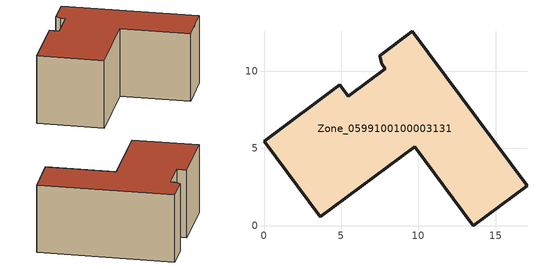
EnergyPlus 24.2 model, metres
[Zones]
Zone_0599100100003131
 floor ground (C_G): 5.45,8.39 7.86,10.17 7.62,10.49 7.5,11.02 9.61,12.59 17.04,2.58 13.56,0 9.76,5.12 3.63,0.58 0,5.47 4.91,9.11 z0
 wall outside (C_F): 3.63,0.58 9.76,5.12 13.56,0 17.04,2.58 9.61,12.59 7.5,11.02 7.62,10.49 7.86,10.17 5.45,8.39 4.91,9.11 0,5.47 3.63,0.58 z0:6.46
 roof outside (C_R): 7.62,10.49 7.86,10.17 5.45,8.39 4.91,9.11 0,5.47 3.63,0.58 9.76,5.12 13.56,0 17.04,2.58 9.61,12.59 7.5,11.02 z6.46
[BUILDING]
Pand.0599100100003131: North Axis=0; Terrain=City; Loads Convergence Tolerance Value=0.04; Temperature Convergence Tolerance Value=0.4; Solar Distribution=FullExterior; Maximum Number of Warmup Days=25; Minimum Number of Warmup Days=1
[Site:Location]
Rotterdam.The.Hague.AP_ZH_NLD Design_Conditions: Latitude=51.96; Longitude=4.45; Time Zone=1; Elevation=-4.5
[SITE:GROUNDTEMPERATURE:BUILDINGSURFACE]
18, 18, 18, 18, 18, 18, 18, 18, 18, 18, 18, 18
[MATERIAL] Thermal Absorptance=0.9; Solar Absorptance=0.7; Visible Absorptance=0.7
Name | Roughness | Thickness | Conductivity | Density | Specific Heat
G.TI.2006-2014 | MediumSmooth | 0.15 | 0.06 | 540 | 1210
F.TI.2006-2014 | Rough | 0.3 | 0.12 | 1920 | 840
R.TI.2006-2014 | MediumRough | 0.2 | 0.08 | 1500 | 1000
[CONSTRUCTION]
C_G: G.TI.2006-2014
C_F: F.TI.2006-2014
C_R: R.TI.2006-2014
[ZONE]
Zone_0599100100003131: Type=1; Multiplier=1; Ceiling Height=Autocalculate; Volume=Autocalculate; Floor Area=autocalculate; Part of Total Floor Area=Yes
[ZONEINFILTRATION:DESIGNFLOWRATE]
Infil_Zone_0599100100003131: Zone or ZoneList or Space or SpaceList=Zone_0599100100003131; Schedule=AlwaysOn; Design Flow Rate Calculation Method=Flow/Area; Flow Rate per Floor Area=0.0015; Constant Term Coefficient=1; Temperature Term Coefficient=0; Velocity Term Coefficient=0; Velocity Squared Term Coefficient=0
[HVACTEMPLATE:ZONE:IDEALLOADSAIRSYSTEM]
Zone_0599100100003131: Maximum Heating Supply Air Temperature=50; Minimum Cooling Supply Air Temperature=13; Maximum Heating Supply Air Humidity Ratio=0.0156; Minimum Cooling Supply Air Humidity Ratio=0.0077; Heating Limit=NoLimit; Cooling Limit=NoLimit; Dehumidification Control Type=ConstantSensibleHeatRatio; Cooling Sensible Heat Ratio=0.7; Dehumidification Setpoint=60; Humidification Control Type=None; Humidification Setpoint=30; Outdoor Air Method=None; Outdoor Air Flow Rate per Person=0.00944; Outdoor Air Flow Rate per Zone Floor Area=0; Outdoor Air Flow Rate per Zone=0; Demand Controlled Ventilation Type=None; Outdoor Air Economizer Type=NoEconomizer; Heat Recovery Type=None; Sensible Heat Recovery Effectiveness=0.7; Latent Heat Recovery Effectiveness=0.65
[ZONECONTROL:THERMOSTAT]
ThermostatControl_Zone_0599100100003131: Zone or ZoneList=Zone_0599100100003131; Control Type Schedule=DualSetpointControlType; Control 1=Thermostat_Zone_0599100100003131; Temperature Difference Between Cutout And Setpoint=0
[THERMOSTATSETPOINT:DUALSETPOINT]
Thermostat_Zone_0599100100003131: Heating Setpoint Temperature Schedule=HeatingSetpoint_Zone_0599100100003131; Cooling Setpoint Temperature Schedule=CoolingSetpoint_Zone_0599100100003131
[SCHEDULE:COMPACT]
HeatingSetpoint_Zone_0599100100003131: Through: 12/31, For: AllDays, Until: 24:00, 21
CoolingSetpoint_Zone_0599100100003131: Through: 12/31, For: AllDays, Until: 24:00, 24
DualSetpointControlType: Through: 12/31, For: AllDays, Until: 24:00, 4
AlwaysOn: Through: 12/31, For: AllDays, Until: 24:00, 1
